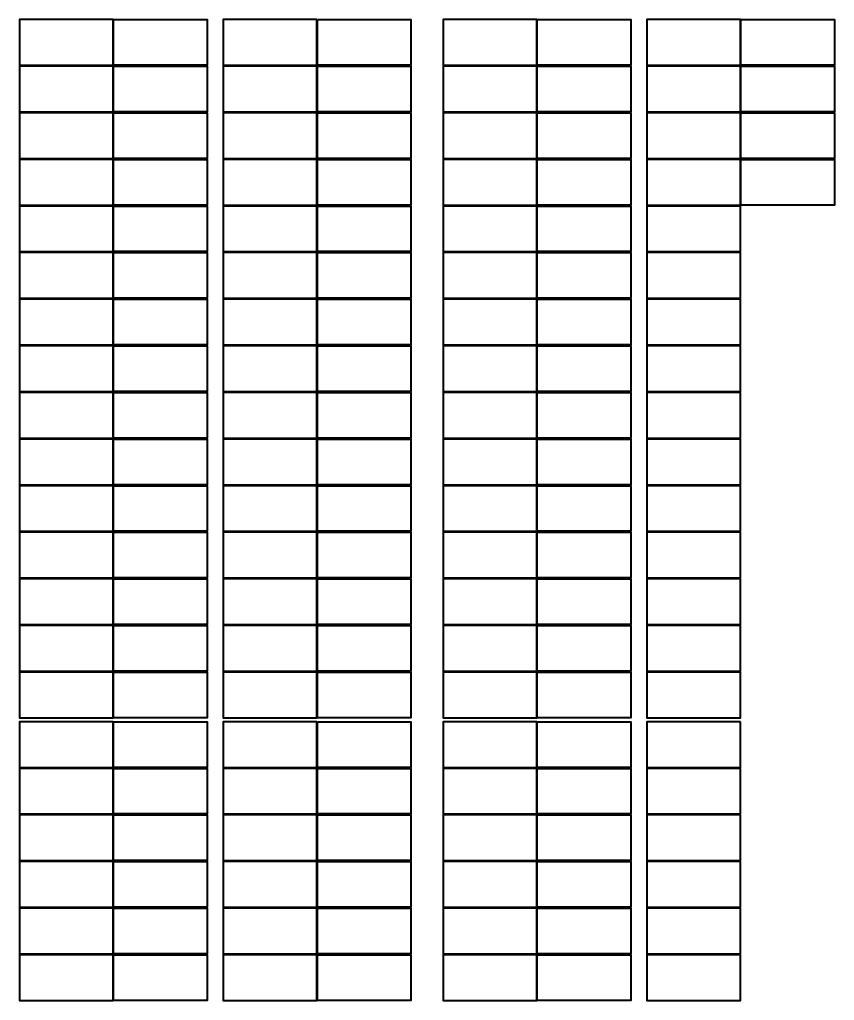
# Model space of a CAD drawing. Header units: millimetres. Extents: x 401 to 240919, y 345 to 287233.
# Drawn here: x 130063 to 150339, y 119380 to 143769 of the extents above; entities that cross this region are included whole.
import ezdxf

# ---------------------------------------------------------------- set-up
doc = ezdxf.new("R2010")
doc.units = ezdxf.units.MM
doc.layers.add('SOL-PV MODULES', color=5, linetype='Continuous', lineweight=40)

msp = doc.modelspace()

# ---------------------------------------------------------------- linework, layer by layer
at = {"layer": 'SOL-PV MODULES'}
for points in [[(132393, 143769), (130063, 143769), (130063, 142635), (132393, 142635)], [(132403, 143769), (134732, 143769), (134732, 142635), (132403, 142635)], [(137462, 143769), (135132, 143769), (135132, 142635), (137462, 142635)], [(137472, 143769), (139801, 143769), (139801, 142635), (137472, 142635)], [(142930, 143769), (140600, 143769), (140600, 142635), (142930, 142635)], [(142940, 143769), (145270, 143769), (145270, 142635), (142940, 142635)], [(147999, 143769), (145669, 143769), (145669, 142635), (147999, 142635)], [(148009, 143769), (150339, 143769), (150339, 142635), (148009, 142635)], [(132393, 142610), (130063, 142610), (130063, 141476), (132393, 141476)], [(132403, 142610), (134732, 142610), (134732, 141476), (132403, 141476)], [(137462, 142610), (135132, 142610), (135132, 141476), (137462, 141476)], [(137472, 142610), (139801, 142610), (139801, 141476), (137472, 141476)], [(142930, 142610), (140600, 142610), (140600, 141476), (142930, 141476)], [(142940, 142610), (145270, 142610), (145270, 141476), (142940, 141476)], [(147999, 142610), (145669, 142610), (145669, 141476), (147999, 141476)], [(148009, 142610), (150339, 142610), (150339, 141476), (148009, 141476)], [(132393, 141451), (130063, 141451), (130063, 140317), (132393, 140317)], [(132403, 141451), (134732, 141451), (134732, 140317), (132403, 140317)], [(137462, 141451), (135132, 141451), (135132, 140317), (137462, 140317)], [(137472, 141451), (139801, 141451), (139801, 140317), (137472, 140317)], [(142930, 141451), (140600, 141451), (140600, 140317), (142930, 140317)], [(142940, 141451), (145270, 141451), (145270, 140317), (142940, 140317)], [(147999, 141451), (145669, 141451), (145669, 140317), (147999, 140317)], [(148009, 141451), (150339, 141451), (150339, 140317), (148009, 140317)], [(132393, 140292), (130063, 140292), (130063, 139158), (132393, 139158)], [(132403, 140292), (134732, 140292), (134732, 139158), (132403, 139158)], [(137462, 140292), (135132, 140292), (135132, 139158), (137462, 139158)], [(137472, 140292), (139801, 140292), (139801, 139158), (137472, 139158)], [(142930, 140292), (140600, 140292), (140600, 139158), (142930, 139158)], [(142940, 140292), (145270, 140292), (145270, 139158), (142940, 139158)], [(147999, 140292), (145669, 140292), (145669, 139158), (147999, 139158)], [(148009, 140292), (150339, 140292), (150339, 139158), (148009, 139158)], [(132393, 139133), (130063, 139133), (130063, 137999), (132393, 137999)], [(132403, 139133), (134732, 139133), (134732, 137999), (132403, 137999)], [(137462, 139133), (135132, 139133), (135132, 137999), (137462, 137999)], [(137472, 139133), (139801, 139133), (139801, 137999), (137472, 137999)], [(142930, 139133), (140600, 139133), (140600, 137999), (142930, 137999)], [(142940, 139133), (145270, 139133), (145270, 137999), (142940, 137999)], [(147999, 139133), (145669, 139133), (145669, 137999), (147999, 137999)], [(132393, 137974), (130063, 137974), (130063, 136840), (132393, 136840)], [(132403, 137974), (134732, 137974), (134732, 136840), (132403, 136840)], [(137462, 137974), (135132, 137974), (135132, 136840), (137462, 136840)], [(137472, 137974), (139801, 137974), (139801, 136840), (137472, 136840)], [(142930, 137974), (140600, 137974), (140600, 136840), (142930, 136840)], [(142940, 137974), (145270, 137974), (145270, 136840), (142940, 136840)], [(147999, 137974), (145669, 137974), (145669, 136840), (147999, 136840)], [(132393, 136815), (130063, 136815), (130063, 135681), (132393, 135681)], [(132403, 136815), (134732, 136815), (134732, 135681), (132403, 135681)], [(137462, 136815), (135132, 136815), (135132, 135681), (137462, 135681)], [(137472, 136815), (139801, 136815), (139801, 135681), (137472, 135681)], [(142930, 136815), (140600, 136815), (140600, 135681), (142930, 135681)], [(142940, 136815), (145270, 136815), (145270, 135681), (142940, 135681)], [(147999, 136815), (145669, 136815), (145669, 135681), (147999, 135681)], [(132393, 135656), (130063, 135656), (130063, 134522), (132393, 134522)], [(132403, 135656), (134732, 135656), (134732, 134522), (132403, 134522)], [(137462, 135656), (135132, 135656), (135132, 134522), (137462, 134522)], [(137472, 135656), (139801, 135656), (139801, 134522), (137472, 134522)], [(142930, 135656), (140600, 135656), (140600, 134522), (142930, 134522)], [(142940, 135656), (145270, 135656), (145270, 134522), (142940, 134522)], [(147999, 135656), (145669, 135656), (145669, 134522), (147999, 134522)], [(132393, 134497), (130063, 134497), (130063, 133363), (132393, 133363)], [(132403, 134497), (134732, 134497), (134732, 133363), (132403, 133363)], [(137462, 134497), (135132, 134497), (135132, 133363), (137462, 133363)], [(137472, 134497), (139801, 134497), (139801, 133363), (137472, 133363)], [(142930, 134497), (140600, 134497), (140600, 133363), (142930, 133363)], [(142940, 134497), (145270, 134497), (145270, 133363), (142940, 133363)], [(147999, 134497), (145669, 134497), (145669, 133363), (147999, 133363)], [(132393, 133338), (130063, 133338), (130063, 132204), (132393, 132204)], [(132403, 133338), (134732, 133338), (134732, 132204), (132403, 132204)], [(137462, 133338), (135132, 133338), (135132, 132204), (137462, 132204)], [(137472, 133338), (139801, 133338), (139801, 132204), (137472, 132204)], [(142930, 133338), (140600, 133338), (140600, 132204), (142930, 132204)], [(142940, 133338), (145270, 133338), (145270, 132204), (142940, 132204)], [(147999, 133338), (145669, 133338), (145669, 132204), (147999, 132204)], [(132393, 132179), (130063, 132179), (130063, 131045), (132393, 131045)], [(132403, 132179), (134732, 132179), (134732, 131045), (132403, 131045)], [(137462, 132179), (135132, 132179), (135132, 131045), (137462, 131045)], [(137472, 132179), (139801, 132179), (139801, 131045), (137472, 131045)], [(142930, 132179), (140600, 132179), (140600, 131045), (142930, 131045)], [(142940, 132179), (145270, 132179), (145270, 131045), (142940, 131045)], [(147999, 132179), (145669, 132179), (145669, 131045), (147999, 131045)], [(132393, 131020), (130063, 131020), (130063, 129886), (132393, 129886)], [(132403, 131020), (134732, 131020), (134732, 129886), (132403, 129886)], [(137462, 131020), (135132, 131020), (135132, 129886), (137462, 129886)], [(137472, 131020), (139801, 131020), (139801, 129886), (137472, 129886)], [(142930, 131020), (140600, 131020), (140600, 129886), (142930, 129886)], [(142940, 131020), (145270, 131020), (145270, 129886), (142940, 129886)], [(147999, 131020), (145669, 131020), (145669, 129886), (147999, 129886)], [(132393, 129861), (130063, 129861), (130063, 128727), (132393, 128727)], [(132403, 129861), (134732, 129861), (134732, 128727), (132403, 128727)], [(137462, 129861), (135132, 129861), (135132, 128727), (137462, 128727)], [(137472, 129861), (139801, 129861), (139801, 128727), (137472, 128727)], [(142930, 129861), (140600, 129861), (140600, 128727), (142930, 128727)], [(142940, 129861), (145270, 129861), (145270, 128727), (142940, 128727)], [(147999, 129861), (145669, 129861), (145669, 128727), (147999, 128727)], [(132393, 128702), (130063, 128702), (130063, 127568), (132393, 127568)], [(132403, 128702), (134732, 128702), (134732, 127568), (132403, 127568)], [(137462, 128702), (135132, 128702), (135132, 127568), (137462, 127568)], [(137472, 128702), (139801, 128702), (139801, 127568), (137472, 127568)], [(142930, 128702), (140600, 128702), (140600, 127568), (142930, 127568)], [(142940, 128702), (145270, 128702), (145270, 127568), (142940, 127568)], [(147999, 128702), (145669, 128702), (145669, 127568), (147999, 127568)], [(132393, 127543), (130063, 127543), (130063, 126409), (132393, 126409)], [(132403, 127543), (134732, 127543), (134732, 126409), (132403, 126409)], [(137462, 127543), (135132, 127543), (135132, 126409), (137462, 126409)], [(137472, 127543), (139801, 127543), (139801, 126409), (137472, 126409)], [(142930, 127543), (140600, 127543), (140600, 126409), (142930, 126409)], [(142940, 127543), (145270, 127543), (145270, 126409), (142940, 126409)], [(147999, 127543), (145669, 127543), (145669, 126409), (147999, 126409)], [(132393, 126309), (130063, 126309), (130063, 125175), (132393, 125175)], [(132403, 126309), (134732, 126309), (134732, 125175), (132403, 125175)], [(137462, 126309), (135132, 126309), (135132, 125175), (137462, 125175)], [(137472, 126309), (139801, 126309), (139801, 125175), (137472, 125175)], [(142930, 126309), (140600, 126309), (140600, 125175), (142930, 125175)], [(142940, 126309), (145270, 126309), (145270, 125175), (142940, 125175)], [(147999, 126309), (145669, 126309), (145669, 125175), (147999, 125175)], [(132393, 125150), (130063, 125150), (130063, 124016), (132393, 124016)], [(132403, 125150), (134732, 125150), (134732, 124016), (132403, 124016)], [(137462, 125150), (135132, 125150), (135132, 124016), (137462, 124016)], [(137472, 125150), (139801, 125150), (139801, 124016), (137472, 124016)], [(142930, 125150), (140600, 125150), (140600, 124016), (142930, 124016)], [(142940, 125150), (145270, 125150), (145270, 124016), (142940, 124016)], [(147999, 125150), (145669, 125150), (145669, 124016), (147999, 124016)], [(132393, 123991), (130063, 123991), (130063, 122857), (132393, 122857)], [(132403, 123991), (134732, 123991), (134732, 122857), (132403, 122857)], [(137462, 123991), (135132, 123991), (135132, 122857), (137462, 122857)], [(137472, 123991), (139801, 123991), (139801, 122857), (137472, 122857)], [(142930, 123991), (140600, 123991), (140600, 122857), (142930, 122857)], [(142940, 123991), (145270, 123991), (145270, 122857), (142940, 122857)], [(147999, 123991), (145669, 123991), (145669, 122857), (147999, 122857)], [(132393, 122832), (130063, 122832), (130063, 121698), (132393, 121698)], [(132403, 122832), (134732, 122832), (134732, 121698), (132403, 121698)], [(137462, 122832), (135132, 122832), (135132, 121698), (137462, 121698)], [(137472, 122832), (139801, 122832), (139801, 121698), (137472, 121698)], [(142930, 122832), (140600, 122832), (140600, 121698), (142930, 121698)], [(142940, 122832), (145270, 122832), (145270, 121698), (142940, 121698)], [(147999, 122832), (145669, 122832), (145669, 121698), (147999, 121698)], [(132393, 121673), (130063, 121673), (130063, 120539), (132393, 120539)], [(132403, 121673), (134732, 121673), (134732, 120539), (132403, 120539)], [(137462, 121673), (135132, 121673), (135132, 120539), (137462, 120539)], [(137472, 121673), (139801, 121673), (139801, 120539), (137472, 120539)], [(142930, 121673), (140600, 121673), (140600, 120539), (142930, 120539)], [(142940, 121673), (145270, 121673), (145270, 120539), (142940, 120539)], [(147999, 121673), (145669, 121673), (145669, 120539), (147999, 120539)], [(132393, 120514), (130063, 120514), (130063, 119380), (132393, 119380)], [(132403, 120514), (134732, 120514), (134732, 119380), (132403, 119380)], [(137462, 120514), (135132, 120514), (135132, 119380), (137462, 119380)], [(137472, 120514), (139801, 120514), (139801, 119380), (137472, 119380)], [(142930, 120514), (140600, 120514), (140600, 119380), (142930, 119380)], [(142940, 120514), (145270, 120514), (145270, 119380), (142940, 119380)], [(147999, 120514), (145669, 120514), (145669, 119380), (147999, 119380)]]:
    msp.add_lwpolyline(points, close=True, dxfattribs=at)

doc.saveas('drawing.dxf')
